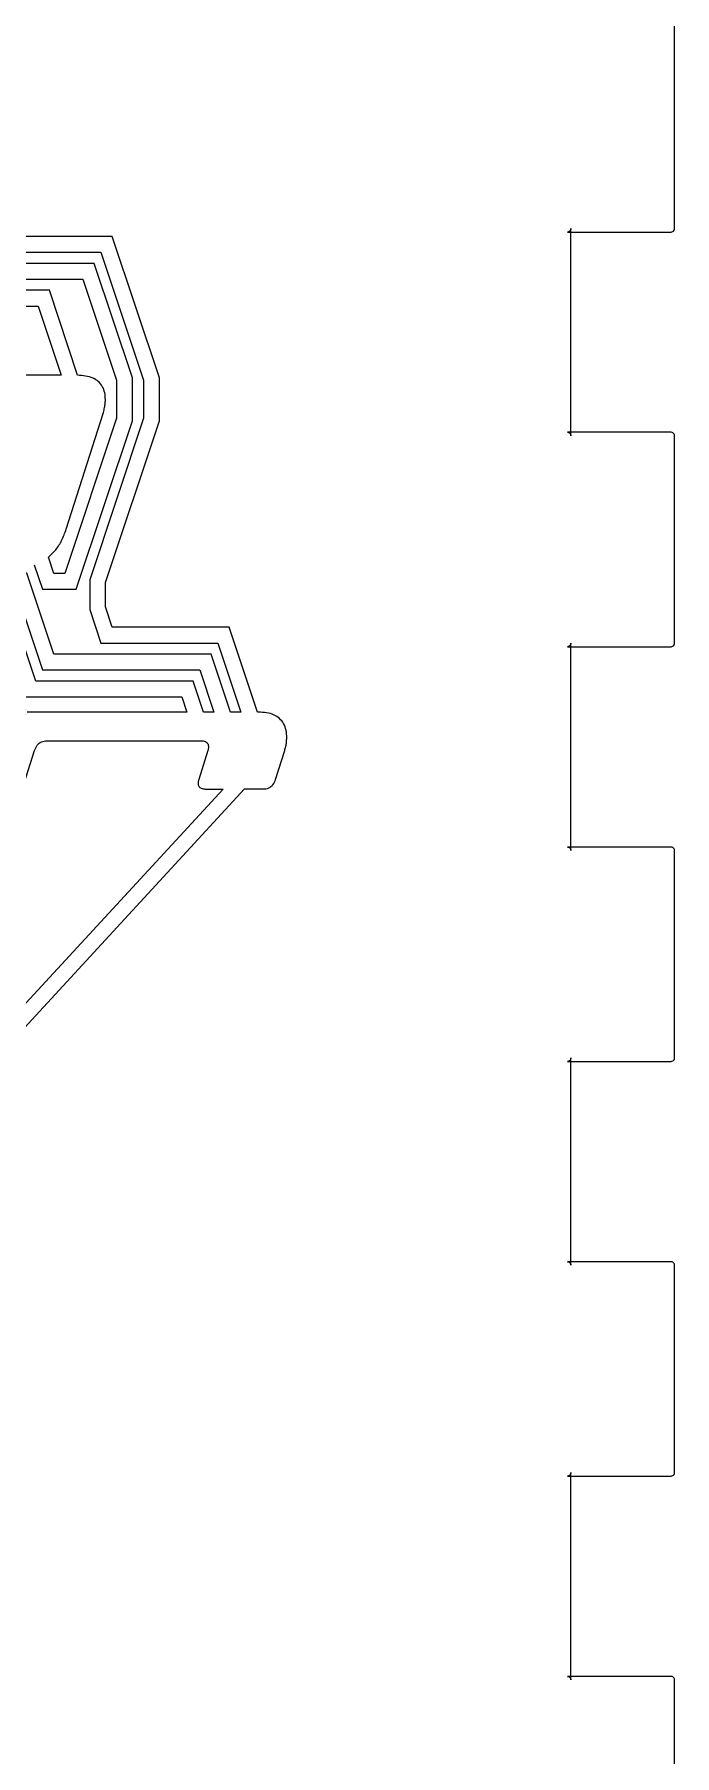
# Model space of a CAD drawing. Extents: x 1 to 406, y -9689 to -9382.
# Drawn here: x 226.07 to 244.61, y -9465.14 to -9415.33 of the extents above; entities that cross this region are included whole.
import ezdxf

# ---------------------------------------------------------------- set-up
doc = ezdxf.new("R2010")
doc.units = 0
doc.layers.get('0').update_dxf_attribs({"linetype": 'CONTINUOUS'})

msp = doc.modelspace()

# ---------------------------------------------------------------- linework, layer by layer
at = {"color": 7}
for points in [[(244.60995, -9420.9492), (244.60995, -9414.9492)], [(215.179445, -9417.625341), (215.179445, -9423.193995), (226.177222, -9423.193995), (226.844366, -9425.19284), (223.445089, -9425.19284), (223.445089, -9423.522139), (215.243522, -9423.522139), (214.98204, -9424.299352), (207.823822, -9424.299352), (206.390318, -9428.590563), (205.027092, -9428.590563), (204.821937, -9427.974581), (205.469959, -9427.974581)], [(227.324439, -9425.194906), (226.505369, -9422.736657), (215.634198, -9422.736657), (215.634198, -9417.60002)], [(217.523021, -9417.625354), (217.520905, -9422.412659), (227.477919, -9422.412659), (228.454602, -9425.342197), (228.454602, -9426.439805), (226.956504, -9430.929969), (226.634044, -9430.929969), (226.478498, -9430.460231)], [(226.069785, -9430.679337), (226.305431, -9431.385238), (227.286249, -9431.385238), (228.910955, -9426.51215), (228.910955, -9425.267783), (227.805547, -9421.95739), (217.977724, -9421.95739), (217.97984, -9417.600034)], [(219.862364, -9417.624838), (219.864481, -9421.632863), (227.999384, -9421.632863), (229.235485, -9425.341681), (229.235485, -9426.439286), (227.674856, -9431.119104), (227.674856, -9431.974867), (227.999384, -9432.945351), (231.382124, -9432.945351), (232.049265, -9434.945228), (231.752128, -9434.945228), (231.190404, -9433.263676), (226.634094, -9433.263676), (225.852745, -9430.923767), (220.256704, -9430.923767), (220.202443, -9430.760988), (225.530284, -9430.760988)], [(232.558239, -9434.945228), (232.531368, -9434.945228), (231.710747, -9432.49008), (228.327491, -9432.49008), (228.130604, -9431.900453), (228.130604, -9431.193518), (229.69278, -9426.511634), (229.69278, -9425.267267), (228.327491, -9421.176044), (220.319709, -9421.176044), (220.317593, -9417.599518)], [(241.50839, -9421.0508), (244.50839, -9421.0508)], [(241.60995, -9426.9492), (241.60995, -9420.9492)], [(226.994745, -9429.649944), (226.994745, -9429.649415), (228.059277, -9426.304399)], [(244.50839, -9426.8477), (241.50839, -9426.8477)], [(244.60995, -9432.9492), (244.60995, -9426.9492)], [(207.876014, -9430.758403), (208.34317, -9432.158835), (215.370647, -9432.158835), (215.89413, -9433.717913), (219.345082, -9433.717913), (219.866497, -9432.157284), (225.005202, -9432.157284), (225.786549, -9434.498743), (230.341308, -9434.498743), (230.491171, -9434.946262), (225.861479, -9434.946262)], [(219.673227, -9430.762586), (219.722836, -9430.762586), (219.929026, -9431.380634), (225.525066, -9431.380634), (226.306413, -9433.722093), (230.862725, -9433.722093), (231.271486, -9434.946826), (230.971244, -9434.946826), (230.669455, -9434.044554), (226.114696, -9434.044554), (225.333347, -9431.702579), (219.538869, -9431.702579), (219.016936, -9433.263208), (216.222274, -9433.263208), (215.698793, -9431.702579), (208.671315, -9431.702579), (208.357122, -9430.763102), (211.262371, -9430.763102), (211.468561, -9431.380118), (215.89413, -9431.380118), (216.413478, -9432.940747), (217.139016, -9432.940747)], [(241.50839, -9433.0508), (244.50839, -9433.0508)], [(241.60995, -9438.9492), (241.60995, -9432.9492)], [(226.437154, -9435.775226), (230.898899, -9435.775226)], [(224.748369, -9440.232243), (226.075937, -9436.057822)], [(231.094225, -9436.057896), (230.830674, -9436.896604)], [(233.056399, -9436.895495), (233.319951, -9436.057306)], [(231.016197, -9437.168939), (231.537611, -9437.168939), (223.30763, -9446.083567)], [(223.641987, -9446.391558), (232.158779, -9437.168865), (232.695182, -9437.168865)], [(244.50839, -9438.8477), (241.50839, -9438.8477)], [(244.60995, -9444.9492), (244.60995, -9438.9492)], [(241.50839, -9445.0508), (244.50839, -9445.0508)], [(241.60995, -9450.9492), (241.60995, -9444.9492)], [(244.50839, -9450.8477), (241.50839, -9450.8477)], [(244.60995, -9456.9492), (244.60995, -9450.9492)], [(241.50839, -9457.0508), (244.50839, -9457.0508)], [(241.60995, -9462.9492), (241.60995, -9456.9492)], [(244.50839, -9462.8477), (241.50839, -9462.8477)], [(244.60995, -9468.9492), (244.60995, -9462.9492)]]:
    msp.add_lwpolyline(points, dxfattribs=at)
msp.add_lwpolyline([(226.437154, -9435.775152)], close=True, dxfattribs=at)
for points, knots in [([(241.60995, -9420.9492), (241.607303, -9420.966796), (241.60207, -9421.001594), (241.562087, -9421.042643), (241.526614, -9421.048032), (241.50839, -9421.0508)], [0, 0, 0, 0, 0.052502, 0.103829, 0.158056, 0.158056, 0.158056, 0.158056]), ([(244.50839, -9421.0508), (244.525933, -9421.04814), (244.560686, -9421.042872), (244.601735, -9421.002931), (244.607162, -9420.967435), (244.60995, -9420.9492)], [0, 0, 0, 0, 0.052364, 0.103731, 0.158, 0.158, 0.158, 0.158]), ([(228.059277, -9426.304399), (228.072847, -9426.258081), (228.099073, -9426.168565), (228.12198, -9426.034411), (228.135278, -9425.815673), (228.08624, -9425.506763), (227.753536, -9425.225552), (227.478363, -9425.205899), (227.324439, -9425.194906)], [0, 0, 0, 0, 0.144749, 0.279743, 0.406666, 0.804599, 1.161992, 1.6157, 1.6157, 1.6157, 1.6157]), ([(241.50839, -9426.8477), (241.525932, -9426.85036), (241.560677, -9426.855627), (241.601723, -9426.895524), (241.607159, -9426.930989), (241.60995, -9426.9492)], [0, 0, 0, 0, 0.052363, 0.103712, 0.157913, 0.157913, 0.157913, 0.157913]), ([(244.60995, -9426.9492), (244.607305, -9426.931611), (244.602074, -9426.89683), (244.562072, -9426.855832), (244.526612, -9426.85046), (244.50839, -9426.8477)], [0, 0, 0, 0, 0.052477, 0.103769, 0.15799, 0.15799, 0.15799, 0.15799]), ([(226.478498, -9430.460231), (226.552159, -9430.392122), (226.704427, -9430.251332), (226.877584, -9429.971912), (226.954424, -9429.760748), (226.994745, -9429.649944)], [0, 0, 0, 0, 0.299951, 0.620039, 0.973433, 0.973433, 0.973433, 0.973433]), ([(241.60995, -9432.9492), (241.607303, -9432.966796), (241.60207, -9433.001594), (241.562087, -9433.042643), (241.526614, -9433.048032), (241.50839, -9433.0508)], [0, 0, 0, 0, 0.052502, 0.103829, 0.158056, 0.158056, 0.158056, 0.158056]), ([(244.50839, -9433.0508), (244.525933, -9433.04814), (244.560686, -9433.042872), (244.601735, -9433.002931), (244.607162, -9432.967435), (244.60995, -9432.9492)], [0, 0, 0, 0, 0.052364, 0.103731, 0.158, 0.158, 0.158, 0.158]), ([(233.319951, -9436.057306), (233.331673, -9436.016357), (233.354873, -9435.93532), (233.373957, -9435.810787), (233.385215, -9435.588424), (233.339765, -9435.268559), (232.999567, -9434.969113), (232.716075, -9434.95377), (232.558239, -9434.945228)], [0, 0, 0, 0, 0.127715, 0.252743, 0.376418, 0.798234, 1.166833, 1.629832, 1.629832, 1.629832, 1.629832]), ([(226.075937, -9436.057822), (226.097511, -9436.002573), (226.137835, -9435.899305), (226.274288, -9435.789861), (226.381543, -9435.780174), (226.437154, -9435.775152)], [0, 0, 0, 0, 0.175904, 0.32879, 0.493414, 0.493414, 0.493414, 0.493414]), ([(230.898899, -9435.775226), (230.939825, -9435.777032), (231.011995, -9435.780217), (231.101947, -9435.848835), (231.115441, -9435.928642), (231.111855, -9435.985192), (231.105598, -9436.02136), (231.098107, -9436.045426), (231.094225, -9436.057896)], [0, 0, 0, 0, 0.120802, 0.213026, 0.313348, 0.347387, 0.3838, 0.422961, 0.422961, 0.422961, 0.422961]), ([(230.830674, -9436.896604), (230.826847, -9436.908743), (230.819739, -9436.931292), (230.812787, -9436.963676), (230.808678, -9437.017038), (230.821697, -9437.093727), (230.906974, -9437.163559), (230.976898, -9437.167004), (231.016197, -9437.168939)], [0, 0, 0, 0, 0.038187, 0.070935, 0.098963, 0.19915, 0.289226, 0.404814, 0.404814, 0.404814, 0.404814]), ([(232.695182, -9437.168865), (232.750673, -9437.164087), (232.85711, -9437.154921), (232.993829, -9437.049908), (233.034682, -9436.949089), (233.056399, -9436.895495)], [0, 0, 0, 0, 0.164445, 0.315425, 0.486764, 0.486764, 0.486764, 0.486764]), ([(241.50839, -9438.8477), (241.525932, -9438.85036), (241.560677, -9438.855627), (241.601723, -9438.895524), (241.607159, -9438.930989), (241.60995, -9438.9492)], [0, 0, 0, 0, 0.052363, 0.103712, 0.157913, 0.157913, 0.157913, 0.157913]), ([(244.60995, -9438.9492), (244.607305, -9438.931611), (244.602074, -9438.89683), (244.562072, -9438.855832), (244.526612, -9438.85046), (244.50839, -9438.8477)], [0, 0, 0, 0, 0.052477, 0.103769, 0.15799, 0.15799, 0.15799, 0.15799]), ([(241.60995, -9444.9492), (241.607303, -9444.966796), (241.60207, -9445.001594), (241.562087, -9445.042643), (241.526614, -9445.048032), (241.50839, -9445.0508)], [0, 0, 0, 0, 0.052502, 0.103829, 0.158056, 0.158056, 0.158056, 0.158056]), ([(244.50839, -9445.0508), (244.525933, -9445.04814), (244.560686, -9445.042872), (244.601735, -9445.002931), (244.607162, -9444.967435), (244.60995, -9444.9492)], [0, 0, 0, 0, 0.052364, 0.103731, 0.158, 0.158, 0.158, 0.158]), ([(241.50839, -9450.8477), (241.525932, -9450.85036), (241.560677, -9450.855627), (241.601723, -9450.895524), (241.607159, -9450.930989), (241.60995, -9450.9492)], [0, 0, 0, 0, 0.052363, 0.103712, 0.157913, 0.157913, 0.157913, 0.157913]), ([(244.60995, -9450.9492), (244.607305, -9450.931611), (244.602074, -9450.89683), (244.562072, -9450.855832), (244.526612, -9450.85046), (244.50839, -9450.8477)], [0, 0, 0, 0, 0.052477, 0.103769, 0.15799, 0.15799, 0.15799, 0.15799]), ([(241.60995, -9456.9492), (241.607303, -9456.966796), (241.60207, -9457.001594), (241.562087, -9457.042643), (241.526614, -9457.048032), (241.50839, -9457.0508)], [0, 0, 0, 0, 0.052502, 0.103829, 0.158056, 0.158056, 0.158056, 0.158056]), ([(244.50839, -9457.0508), (244.525933, -9457.04814), (244.560686, -9457.042872), (244.601735, -9457.002931), (244.607162, -9456.967435), (244.60995, -9456.9492)], [0, 0, 0, 0, 0.052364, 0.103731, 0.158, 0.158, 0.158, 0.158]), ([(241.50839, -9462.8477), (241.525932, -9462.85036), (241.560677, -9462.855627), (241.601723, -9462.895524), (241.607159, -9462.930989), (241.60995, -9462.9492)], [0, 0, 0, 0, 0.052363, 0.103712, 0.157913, 0.157913, 0.157913, 0.157913]), ([(244.60995, -9462.9492), (244.607305, -9462.931611), (244.602074, -9462.89683), (244.562072, -9462.855832), (244.526612, -9462.85046), (244.50839, -9462.8477)], [0, 0, 0, 0, 0.052477, 0.103769, 0.15799, 0.15799, 0.15799, 0.15799])]:
    msp.add_open_spline(points, degree=3, knots=knots, dxfattribs=at)

doc.saveas('drawing.dxf')
